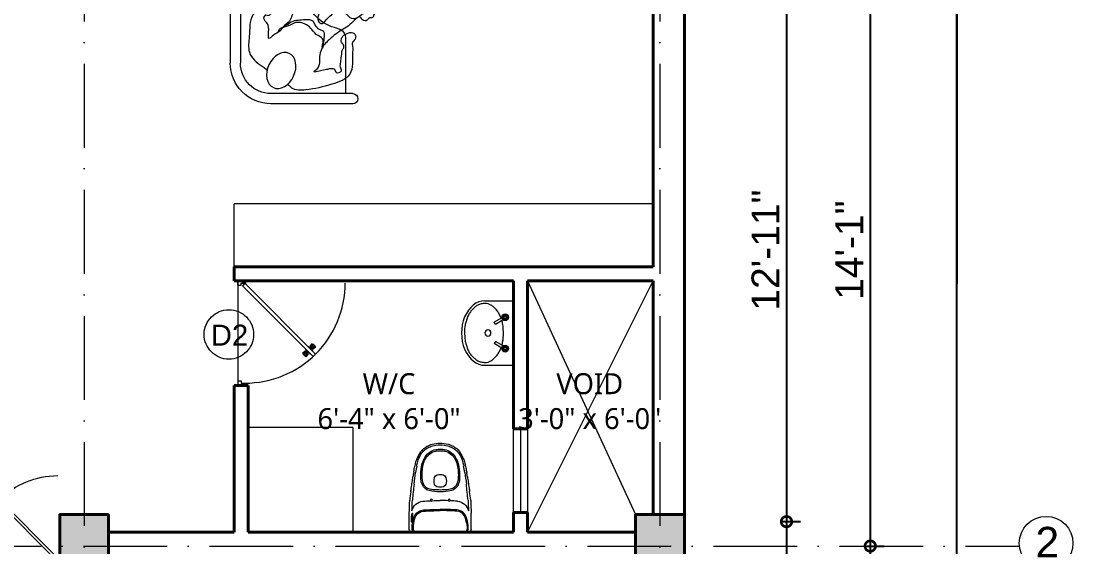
# Model space of a CAD drawing. Header units: inches. Extents: x -71 to 2682309, y -3332 to 801571.
# Drawn here: x 2657109.2 to 2657410.6, y 800849.8 to 801000.4 of the extents above; entities that cross this region are included whole.
import ezdxf

# ---------------------------------------------------------------- set-up
doc = ezdxf.new("R2010")
doc.units = ezdxf.units.IN
doc.header["$MEASUREMENT"] = 0
doc.header["$PDMODE"] = 99
doc.linetypes.add('ACAD_ISO10W100', pattern=[18, 12, -3, 0, -3])
doc.linetypes.add('SOLID', pattern=[0])
for name, color, linetype, lineweight in [('CONC. OUTLINE RA', 150, 'Continuous', 40), ('ele 4', 114, 'Continuous', 9), ('FIXTURES', 23, 'Continuous', 9), ('HATCH RA', 8, 'Continuous', 9), ('PUERTAS', 7, 'Continuous', 13), ('TEXT RA', 254, 'Continuous', 20), ('TEXTURE EA', 8, 'ACAD_ISO10W100', 9), ('wall EA', 24, 'Continuous', 40), ('Win EA', 114, 'Continuous', 5)]:
    doc.layers.add(name, color=color, linetype=linetype, lineweight=lineweight)
for name, color, linetype in [('HACTH', 7, 'Continuous'), ('lettring', 7, 'Continuous'), ('text EA', 7, 'Continuous')]:
    doc.layers.add(name, color=color, linetype=linetype)
doc.styles.add('EAPL', font='arial.ttf', dxfattribs={"height": 8})
doc.styles.get("Standard").update_dxf_attribs({"font": 'arial.ttf'})
doc.dimstyles.new('EA Copy of 1-8', dxfattribs={"dimtxt": 8, "dimasz": 6, "dimexe": 4, "dimexo": 6, "dimgap": 2, "dimtad": 1, "dimdec": 0, "dimzin": 0, "dimdsep": 46, "dimlunit": 3, "dimtxsty": 'EAPL', "dimblk": 'DOTSMALL', "dimcen": -0.09, "dimdle": 6, "dimclrd": 256, "dimclre": 256, "dimclrt": 256, "dimadec": 0, "dimazin": 0, "dimtfac": 8, "dimtdec": 0, "dimtix": 1, "dimtmove": 0, "dimatfit": 3, "dimldrblk": 'OPEN30', "dimfxl": 1, "dimfxlon": 1, "dimtolj": 1, "dimtzin": 0, "dimlwd": -1, "dimlwe": -1, "dimarcsym": 0})

# ---------------------------------------------------------------- blocks, each defined once
blk = doc.blocks.new('COLUMN')
at = {"layer": 'HACTH', "lineweight": 30, "transparency": 33554541}
h = blk.add_hatch(color=256, dxfattribs=at)
h.dxf.hatch_style = 1
h.paths.add_polyline_path([(2659104.19, 784576.38), (2659090.19, 784576.38), (2659090.19, 784562.38), (2659104.19, 784562.38)])
at = {"layer": 'CONC. OUTLINE RA'}
blk.add_lwpolyline([(2659090.19, 784576.38), (2659104.19, 784576.38), (2659104.19, 784562.38), (2659090.19, 784562.38)], close=True, dxfattribs=at)
blk = doc.blocks.new('SDM')
at = {"lineweight": 9}
for p, q in [((145581.57, -43580.35), (145558.51, -43580.35)), ((145581.57, -43583.21), (145558.51, -43583.21)), ((145579.51, -43598.48), (145579.51, -43583.21)), ((145579.51, -43598.48), (145579.51, -43583.21)), ((145547.05, -43640.66), (145547.05, -43591.8)), ((145547.05, -43640.66), (145547.05, -43591.8)), ((145549.92, -43640.73), (145549.92, -43591.8)), ((145549.92, -43656.78), (145549.92, -43591.8)), ((145565.19, -43612.8), (145549.92, -43612.8)), ((145565.19, -43612.8), (145549.92, -43612.8)), ((145568.05, -43631.19), (145568.05, -43615.66)), ((145568.05, -43631.19), (145568.05, -43615.66)), ((145565.19, -43634.05), (145549.92, -43634.05)), ((145565.19, -43634.05), (145549.92, -43634.05)), ((145568.05, -43653.91), (145568.05, -43636.91)), ((145547.05, -43640.66), (145547.05, -43657.79)), ((145549.92, -43650.09), (145549.92, -43657.79)), ((145565.19, -43656.78), (145549.92, -43656.78)), ((145565.19, -43656.78), (145549.92, -43656.78))]:
    blk.add_line(p, q, dxfattribs=at)
blk.add_line((145556.59, -43604.83), (145557.09, -43605.35))
for centre, radius, start, end in [((145558.51, -43591.8), 11.45, 90, 180), ((145558.51, -43591.8), 11.45, 90, 180), ((145581.57, -43581.78), 1.43, 270, 90), ((145558.51, -43591.8), 8.59, 90, 180), ((145558.51, -43591.8), 8.59, 90, 180), ((145576.8, -43598.87), 2.73, 278.7148, 8.2689), ((145579.51, -43612.8), 11.45, 101.537, 168.463), ((145565.19, -43615.66), 2.86, 0, 90), ((145565.19, -43615.66), 2.86, 0, 90), ((145565.48, -43609.94), 2.86, 270, 348.463), ((145565.48, -43609.94), 2.86, 270, 348.463), ((145565.19, -43631.19), 2.86, 270, 0), ((145565.19, -43631.19), 2.86, 270, 0), ((145565.19, -43636.91), 2.86, 0, 90), ((145565.19, -43636.91), 2.86, 0, 90), ((145565.19, -43653.91), 2.86, 270, 0), ((145565.19, -43653.91), 2.86, 270, 0)]:
    blk.add_arc(centre, radius, start, end, dxfattribs=at)
blk.add_arc((145548.49, -43657.79), 1.43, 180, 0)
blk.add_ellipse((145561.42, -43589.72), major_axis=(2.23, -4.81), ratio=0.720355, dxfattribs=at)
blk.add_ellipse((145584.78, -43617.77), major_axis=(2.08, -1.83), ratio=0.724723, start_param=3.724097, end_param=8.077763, dxfattribs=at)
for points, knots in [([(145582.66, -43604.49), (145581.89, -43603.69), (145580.09, -43601.85), (145576.85, -43600.27), (145574.76, -43598.23), (145573.51, -43597.01), (145572.75, -43595.77), (145571.76, -43593.51), (145572.65, -43590.72), (145569.82, -43589.03), (145573.06, -43589.94), (145574.37, -43590.04), (145576.54, -43590.65), (145576.71, -43588.71), (145578.82, -43589.38), (145577.83, -43590.8), (145578.25, -43591.89), (145578.23, -43593.26), (145578.53, -43594.3), (145578.44, -43595.46), (145579.16, -43596.04), (145579.01, -43597.14), (145578.14, -43597.7), (145578.34, -43598.67), (145578.82, -43599.66), (145579.99, -43600.15), (145581.12, -43600.6), (145582.03, -43600.15), (145582.69, -43599.11), (145581.99, -43598.22), (145581.5, -43597.72), (145581.31, -43597.2), (145581.61, -43596.3), (145581.35, -43593.41), (145582.12, -43587.99), (145574.83, -43585.48), (145569.79, -43584.26), (145564.84, -43584.02), (145563.64, -43585.5), (145563.31, -43585.92)], [0, 0, 0, 0, 3.325846, 7.670134, 10.624116, 12.038265, 12.889845, 14.971214, 19.344642, 20.120435, 22.38686, 24.122183, 26.004207, 27.016886, 28.504809, 29.576653, 31.062957, 31.871648, 33.645407, 34.323323, 35.174903, 36.105505, 37.177588, 37.855503, 38.814461, 40.422275, 41.495341, 42.271134, 43.283734, 44.722228, 45.098363, 45.395714, 46.326316, 47.794737, 54.212165, 59.995624, 67.491179, 71.461404, 73.033279, 73.033279, 73.033279, 73.033279]), ([(145585.61, -43608.88), (145584.2, -43609.62), (145581.58, -43611), (145577.76, -43613.56), (145574.67, -43615.51), (145571.84, -43617.27), (145569.02, -43616.63), (145568.58, -43614.68), (145567.89, -43613.21), (145567.43, -43610.81), (145566.17, -43607.96), (145564.47, -43605.67), (145563.86, -43603.28), (145562.06, -43602.41), (145561.18, -43600.81), (145559.78, -43600.07), (145558.85, -43599.46), (145557.64, -43598.16), (145557.94, -43601.13), (145557.88, -43602.41), (145557.12, -43603.41), (145556.56, -43603.91), (145556.45, -43604.73), (145556.99, -43605.58), (145557.87, -43605), (145559.03, -43606.43), (145560.5, -43607.17), (145561.91, -43608.16), (145563.13, -43608.26), (145562.97, -43609.25), (145564.07, -43609.05), (145564.5, -43610.05), (145565.06, -43610.71), (145565.52, -43611.57), (145564.92, -43612.2), (145564.69, -43612.89), (145564.15, -43613.06), (145563.63, -43613.05), (145563.29, -43612.55), (145563.23, -43611.94), (145562.13, -43610.48), (145559.48, -43608.81), (145555.77, -43607.96), (145552.34, -43604.66), (145552.67, -43599.88), (145551.7, -43594.36), (145554.84, -43591.55), (145556.97, -43590.33), (145557.37, -43589.79), (145557.51, -43589.6)], [0, 0, 0, 0, 4.757835, 8.871596, 13.795995, 15.703378, 18.874355, 20.333078, 21.393776, 23.787848, 27.593012, 30.637122, 32.309739, 34.63565, 36.117002, 37.663703, 39.119172, 39.874687, 41.758796, 44.064105, 44.674646, 45.429733, 46.26714, 47.007713, 47.770706, 48.615291, 51.760073, 52.888557, 54.017041, 54.448664, 55.189599, 56.303165, 57.268571, 57.970993, 58.865489, 59.567911, 60.036322, 60.455576, 61.048101, 61.611799, 62.282373, 66.362929, 70.738851, 73.568952, 79.766702, 84.1832, 89.528267, 90.789581, 91.513321, 91.513321, 91.513321, 91.513321]), ([(145572.91, -43596.32), (145573.15, -43597.2), (145573.59, -43598.88), (145570.97, -43599.75), (145569.92, -43601.66), (145567.96, -43603), (145565.7, -43603.56), (145563.97, -43602.46), (145562.46, -43601.92), (145560.82, -43601.64), (145560.56, -43600.79), (145560.51, -43600.48)], [0, 0, 0, 0, 2.449131, 4.69274, 7.226306, 9.206901, 12.10049, 13.868805, 15.405753, 17.351833, 18.303342, 18.303342, 18.303342, 18.303342]), ([(145573.13, -43595.99), (145573.34, -43597.2), (145573.6, -43598.63), (145573.65, -43600.85), (145571.96, -43601.1), (145571.06, -43602.32), (145570.52, -43603.6), (145569.01, -43604.19), (145567.26, -43603.83), (145565.11, -43603.86), (145563.48, -43602.93), (145562.55, -43602.24), (145562.17, -43601.95)], [0, 0, 0, 0, 3.818851, 4.526346, 6.049201, 7.818838, 9.005706, 10.038026, 12.347087, 14.294969, 16.367357, 17.79478, 17.79478, 17.79478, 17.79478]), ([(145583.56, -43604.85), (145583.86, -43604.46), (145584.32, -43603.85), (145585.5, -43603.71), (145585.93, -43604.25), (145586.44, -43604.74), (145587.38, -43604.44), (145587.54, -43605.6), (145588.37, -43606.43), (145588.36, -43607.82), (145589.16, -43608.75), (145589.35, -43609.49), (145589.4, -43610.07), (145589.47, -43610.92), (145588.28, -43611.08), (145587.39, -43610.56), (145586.55, -43609.9), (145585.83, -43609.16), (145585.02, -43608.15), (145585.62, -43606.75), (145584.63, -43605.68), (145583.67, -43605.2), (145582.86, -43604.42), (145580.6, -43603.89), (145579.14, -43606.97), (145576.49, -43608.25), (145574.89, -43609.71), (145573.86, -43610.95), (145571.67, -43612.84), (145573.45, -43608.47), (145572.22, -43606.57), (145571.59, -43604.43), (145571.85, -43603.27), (145572.93, -43602.7), (145574.74, -43604.8), (145576.28, -43606.09), (145577.57, -43607.16)], [0, 0, 0, 0, 1.413911, 2.223451, 3.110756, 3.345147, 4.273579, 5.232538, 6.084118, 7.812651, 8.956683, 9.672739, 10.024535, 10.760551, 11.83593, 12.67758, 13.932597, 14.9716, 15.823306, 17.620444, 18.646588, 19.817059, 20.889812, 21.962679, 26.196297, 28.649123, 31.002252, 32.332218, 34.121838, 36.518503, 40.555506, 41.816824, 43.042534, 43.818327, 44.89108, 50.212658, 50.212658, 50.212658, 50.212658]), ([(145585.57, -43608.87), (145585.86, -43609.68), (145586.02, -43610.25), (145585.68, -43611.33), (145586.43, -43612.31), (145586, -43613.51), (145586.5, -43614.71), (145585.66, -43616.03), (145584.3, -43616.79), (145582.95, -43617.09), (145581.52, -43617.06), (145580.62, -43615.91), (145579.07, -43616.07), (145578.48, -43614.8), (145578.77, -43613.79), (145578.84, -43613.04), (145578.95, -43612.75)], [0, 0, 0, 0, 1.018713, 1.858353, 3.365839, 4.34542, 5.635641, 7.143048, 8.739637, 10.511534, 11.492244, 13.058156, 14.62439, 15.633938, 16.893399, 17.90899, 17.90899, 17.90899, 17.90899])]:
    blk.add_open_spline(points, degree=3, knots=knots, dxfattribs=at)
blk = doc.blocks.new('inodor.')
at = {"layer": 'FIXTURES'}
for p, q in [((-0.246, 0.02), (-0.246, 0.15)), ((0.217, 0.0912), (0.217, 0.15)), ((0.246, 0.02), (0.246, 0.15)), ((0, 0), (-0.226, 0)), ((0.226, 0), (0, 0))]:
    blk.add_line(p, q, dxfattribs=at)
for points in [[(0.01, 0.4589, 0.007027), (0, 0.459, 0.007027), (-0.01, 0.4589, 0.007027)], [(-0.0121, 0.3572, 0.008513), (0, 0.357, 0.008513), (0.0121, 0.3572)], [(-0.2211, 0.0693, -0.08544), (-0.1997, 0.1377, -0.239157), (-0.1333, 0.1768, -0.016156), (0, 0.181)], [(-0.2112, 0.0677, -0.085204), (-0.191, 0.1327, -0.237532), (-0.1326, 0.1669, -0.016156), (0, 0.171, -0.016156)], [(-0.1377, 0.2467, -0.007095), (-0.0772, 0.2497, -0.016156)], [(-0.0635, 0.2501, -0.007449), (0.0001, 0.251, -0.016156)], [(0.0635, 0.2501, 0.007449), (-0.0001, 0.251, 0.016156)], [(0.2211, 0.0693, 0.08544), (0.1997, 0.1377, 0.239157), (0.1333, 0.1768, 0.016156), (0, 0.181)], [(0.2112, 0.0677, 0.085204), (0.191, 0.1327, 0.237532), (0.1327, 0.1669, 0.016156), (0, 0.171, 0.016156)], [(0.1377, 0.2467, 0.007095), (0.0772, 0.2497, 0.016156)], [(-0.1947, 0, -0.302605), (-0.2228, 0.0216, -0.077585), (-0.2211, 0.0693, -0.004437)], [(0.1947, 0, 0.302605), (0.2228, 0.0216, 0.077585), (0.2211, 0.0693, 0.004437)]]:
    blk.add_lwpolyline(points, format="xyb", dxfattribs=at)
for centre in [(-0.0705, 0.254), (0.0705, 0.254)]:
    blk.add_circle(centre, 0.008, dxfattribs=at)
for centre, radius, start, end in [((-0.027, 0.5421), 0.1612, 118.93048, 134.32098), ((-0.0265, 0.5405), 0.1495, 119.15565, 134.85781), ((-0.0073, 0.5111), 0.1979, 106.94922, 119.59914), ((0.0106, 0.4624), 0.2357, 107.76105, 117.78456), ((-0.0037, 0.457), 0.251, 89.14556, 104.11723), ((0, 0.458), 0.237, 90, 105), ((0.0037, 0.457), 0.251, 75.88277, 90.85444), ((0, 0.458), 0.237, 75, 90), ((-0.0106, 0.4624), 0.2357, 62.21544, 72.23895), ((0.0073, 0.5111), 0.1979, 60.40086, 73.05078), ((0.0265, 0.5405), 0.1495, 45.14219, 60.84435), ((0.027, 0.5421), 0.1612, 45.67902, 61.06952), ((0.0914, 0.479), 0.2957, 158.62573, 166.25), ((0.0287, 0.5029), 0.2285, 137.45374, 158.47838), ((-0.0053, 0.5203), 0.1778, 148.10609, 166.7742), ((-0.0299, 0.5438), 0.1447, 134.8393, 150.85872), ((0.0264, 0.5059), 0.173, 147.15489, 158.07455), ((-0.0144, 0.5238), 0.1189, 146.00206, 160.52528), ((-0.02, 0.5397), 0.1157, 123.11965, 148.72117), ((-0.0549, 0.5591), 0.066, 136.368, 151.72993), ((0.0096, 0.5066), 0.1491, 119.9381, 138.87188), ((-0.0172, 0.5503), 0.1086, 99.40647, 127.45796), ((-0.0158, 0.5343), 0.1126, 98.81673, 115.76904), ((-0.005, 0.4865), 0.1736, 88.22004, 100), ((-0.0202, 0.5525), 0.106, 97.8783, 97.99982), ((-0.005, 0.4865), 0.1616, 88.22004, 100), ((0.005, 0.4865), 0.1736, 80, 91.77996), ((0.005, 0.4865), 0.1616, 80, 91.77996), ((0.0158, 0.5343), 0.1126, 64.23096, 81.18327), ((0.0202, 0.5525), 0.106, 82.00018, 82.1217), ((0.0172, 0.5503), 0.1086, 52.54204, 80.59353), ((-0.0096, 0.5066), 0.1491, 41.12812, 60.0619), ((0.02, 0.5397), 0.1157, 31.27883, 56.88035), ((0.0549, 0.5591), 0.066, 28.27007, 43.632), ((0.0144, 0.5238), 0.1189, 19.47472, 33.99794), ((-0.0264, 0.5059), 0.173, 21.92545, 32.84511), ((0.0299, 0.5438), 0.1447, 29.14128, 45.1607), ((-0.0287, 0.5029), 0.2285, 21.52162, 42.54626), ((0.0053, 0.5203), 0.1778, 13.2258, 31.89391), ((-0.0914, 0.479), 0.2957, 13.75, 21.37427), ((3.3385, -0.1783), 3.6096, 168.96347, 169.54888), ((1.9474, 0.0287), 2.2055, 166.34606, 167.32186), ((-2.0212, 0.8332), 1.8598, 348.9001, 350.49375), ((0.3012, 0.4245), 0.4987, 164.10771, 168.24279), ((0.0856, 0.4786), 0.2381, 157.30466, 175.17999), ((0.2462, 0.4501), 0.3912, 169.49214, 176.99611), ((0.108, 0.4746), 0.2508, 159.23433, 169.21768), ((-0.108, 0.4746), 0.2508, 10.78232, 20.76567), ((-0.0856, 0.4786), 0.2381, 4.82001, 22.69534), ((-0.2462, 0.4501), 0.3912, 3.00389, 10.50786), ((-0.3012, 0.4245), 0.4987, 11.75721, 15.89229), ((2.0212, 0.8332), 1.8598, 189.50625, 191.0999), ((-1.9474, 0.0287), 2.2055, 12.67814, 13.65394), ((-3.3385, -0.1783), 3.6096, 10.45112, 11.03653), ((1.4962, 0.1679), 1.7347, 171.00795, 172.36947), ((-1.4983, 0.6625), 1.3005, 350.10224, 351.7743), ((2.6372, 0.0516), 2.865, 171.49747, 173.37575), ((0.2, 0.4492), 0.3551, 172.00263, 184.67475), ((-0.0457, 0.4256), 0.1084, 182.81716, 207.24811), ((0.2845, 0.4587), 0.4291, 178.40569, 186.19484), ((0.3365, 0.408), 0.3855, 178.1961, 182.1137), ((-0.0088, 0.4189), 0.04, 91.61035, 178.1961), ((0.0088, 0.4189), 0.04, 1.8039, 88.38965), ((-0.3365, 0.408), 0.3855, 357.8863, 1.8039), ((0.0457, 0.4256), 0.1084, 332.75189, 357.18284), ((-0.2845, 0.4587), 0.4291, 353.80516, 1.59431), ((-0.2, 0.4492), 0.3551, 355.32525, 7.99737), ((-2.6372, 0.0516), 2.865, 6.62425, 8.50253), ((1.4983, 0.6625), 1.3005, 188.2257, 189.89776), ((-1.4962, 0.1679), 1.7347, 7.63053, 8.99205), ((0.3906, 0.2338), 0.6316, 169.33468, 171.92886), ((24.5701, -3.2455), 25.0595, 171.63952, 171.74931), ((-7.4261, 1.0747), 7.2506, 353.51267, 354.51799), ((-0.0472, 0.425), 0.0958, 187.5458, 223.004), ((-0.0663, 0.4115), 0.0836, 205.157, 254.34811), ((-0.0745, 0.3991), 0.0581, 222.77648, 264.10841), ((-0.0571, 0.4156), 0.0779, 252.50256, 268.58197), ((0.0216, 1.439), 1.1042, 265.81342, 268.87997), ((-0.0108, 0.3952), 0.038, 182.1137, 268.04905), ((-0.0216, 1.439), 1.1042, 271.12003, 274.18658), ((0.0108, 0.3952), 0.038, 271.95095, 357.8863), ((0.0571, 0.4156), 0.0779, 271.41803, 287.49744), ((0.0745, 0.3991), 0.0581, 275.89159, 317.22352), ((0.0663, 0.4115), 0.0836, 285.65189, 334.843), ((0.0472, 0.425), 0.0958, 316.996, 352.4542), ((7.4261, 1.0747), 7.2506, 185.48201, 186.48733), ((-24.5701, -3.2455), 25.0595, 8.25069, 8.36048), ((-0.3906, 0.2338), 0.6316, 8.07114, 10.66532), ((1.934, 0.136), 2.1801, 176.89091, 179.63193), ((-7.5503, 1.1579), 7.3631, 352.95074, 353.48555), ((1.934, 0.136), 2.1592, 176.82606, 179.11181), ((0.0024, 0.7408), 0.4198, 257.44549, 269.67915), ((-0.0024, 0.7408), 0.4198, 270.32085, 282.55451), ((-1.934, 0.136), 2.1592, 0.88819, 3.17394), ((7.5503, 1.1579), 7.3631, 186.51445, 187.04926), ((-1.934, 0.136), 2.1801, 0.36807, 3.10909), ((-0.1274, 0.1472), 0.1, 95.91249, 167.1561), ((0.1274, 0.1472), 0.1, 12.8439, 84.08751), ((0.2195, 0.1488), 0.00279, 14.85125, 154.69891), ((0.0235, 0.0968), 0.2056, 358.35429, 14.85125), ((0.1809, 0.0924), 0.0481, 339.92654, 358.2641), ((-0.226, 0.02), 0.02, 180, 270), ((-0.0694, 0.0399), 0.1446, 168.91936, 188.79266), ((-0.1915, 0.021), 0.021, 188.79266, 269.99231), ((0.1915, 0.021), 0.021, 270, 351.19966), ((0.0694, 0.0399), 0.1446, 351.19966, 11.07295), ((0.2218, 0.0774), 0.0046, 254.91375, 339.92654), ((0.226, 0.02), 0.02, 270, 0)]:
    blk.add_arc(centre, radius, start, end, dxfattribs=at)
blk = doc.blocks.new('sds')
at = {"layer": 'FIXTURES'}
for p, q in [((-2218.56, -25975.94), (-2230.13, -25975.94)), ((-2230.13, -26001.99), (-2230.13, -25975.94)), ((-2227.24, -25982.55), (-2227.51, -25982.55)), ((-2227.23, -25982.8), (-2227.51, -25982.8)), ((-2226.88, -25982.19), (-2226.88, -25981.92)), ((-2226.88, -25983.15), (-2226.88, -25983.42)), ((-2226.63, -25982.19), (-2226.63, -25981.92)), ((-2226.63, -25983.15), (-2226.63, -25983.42)), ((-2226.28, -25982.55), (-2226.01, -25982.55)), ((-2226.27, -25982.8), (-2226.01, -25982.8)), ((-2225.93, -25983.77), (-2222.84, -25985.59)), ((-2225.4, -25982.92), (-2222.33, -25984.73)), ((-2222.84, -25985.59), (-2222.33, -25984.73)), ((-2210.38, -25987.33), (-2210.61, -25985.7)), ((-2226.05, -25989.04), (-2225.98, -25990.85)), ((-2210.31, -25988.99), (-2210.38, -25987.33)), ((-2225.93, -25994.26), (-2222.84, -25992.44)), ((-2225.4, -25995.11), (-2222.33, -25993.3)), ((-2222.84, -25992.44), (-2222.33, -25993.3)), ((-2227.24, -25995.23), (-2227.51, -25995.23)), ((-2227.23, -25995.48), (-2227.51, -25995.48)), ((-2226.88, -25994.88), (-2226.88, -25994.61)), ((-2226.88, -25995.84), (-2226.88, -25996.11)), ((-2226.63, -25994.88), (-2226.63, -25994.61)), ((-2226.63, -25995.84), (-2226.63, -25996.11)), ((-2226.28, -25995.23), (-2226.01, -25995.23)), ((-2226.27, -25995.48), (-2226.01, -25995.48)), ((-2218.56, -26001.99), (-2230.13, -26001.99))]:
    blk.add_line(p, q, dxfattribs=at)
for centre, radius in [((-2226.76, -25982.67), 1.38), ((-2226.76, -25981.67), 0.28), ((-2227.76, -25982.67), 0.28), ((-2226.76, -25982.67), 0.5), ((-2226.76, -25983.67), 0.28), ((-2225.76, -25982.67), 0.28), ((-2226.76, -25995.36), 1.38), ((-2226.76, -25994.36), 0.28), ((-2227.76, -25995.36), 0.28), ((-2226.76, -25995.36), 0.5), ((-2226.76, -25996.36), 0.28), ((-2225.76, -25995.36), 0.28)]:
    blk.add_circle(centre, radius, dxfattribs=at)
for centre, start, end in [((-2226.76, -25982.67), 106.4413, 164.0789), ((-2226.76, -25982.67), 195.2407, 254.2093), ((-2226.76, -25982.67), 16.12, 74.0884), ((-2226.76, -25982.67), 286.2342, 343.9047), ((-2226.76, -25995.36), 106.4413, 164.0789), ((-2226.76, -25995.36), 195.2407, 254.2093), ((-2226.76, -25995.36), 16.12, 74.0884), ((-2226.76, -25995.36), 286.2342, 343.9047)]:
    blk.add_arc(centre, 1, start, end, dxfattribs=at)
for centre, major_axis, ratio, start_param, end_param in [((-2218.35, -25982.32), (3.74, 3.74), 1, 1.07685, 1.316569), ((-2218.61, -25981.43), (3.08, 3.08), 1, 0.7743, 1.076864), ((-2218.53, -25988.96), (0, 13.02), 0.724155, 3.137771, 6.287008), ((-2218.63, -25983.26), (4.37, -4.37), 1, 2.10183, 2.345085), ((-2218.79, -25983.88), (4.83, -4.83), 1, 1.883698, 2.101826), ((-2212.07, -25988.06), (9.9, -9.9), 1, 3.403712, 3.518621), ((-2214.97, -25986.38), (7.53, 7.53), 1, 1.678651, 1.83291), ((-2216.61, -25985.07), (6.04, 6.04), 1, 1.504232, 1.678661), ((-2216.98, -25984.64), (5.64, 5.64), 1, 1.316574, 1.504228), ((-2218.81, -25983.92), (4.86, -4.86), 1, 1.666395, 1.883698), ((-2220.42, -25985.87), (6.65, 6.65), 1, -0.057615, 0.095594), ((-2221.54, -25986.86), (7.7, 7.7), 1, -0.198771, -0.057619), ((-2220.56, -25986.21), (6.87, 6.87), 1, -0.358811, -0.198757), ((-2204.11, -25989), (15.52, 15.52), 1, 2.187096, 2.357684), ((-2212.86, -25987.51), (9.24, 9.24), 1, 2.087856, 2.187093), ((-2214.31, -25987.09), (8.17, 8.17), 1, 1.947834, 2.000745), ((-2224.57, -25988.03), (9.99, 9.99), 1, -0.489263, -0.358825), ((-2228.69, -25989.29), (13.03, -13.03), 1, 0.981453, 1.081552), ((-2219.77, -25989.01), (0.884, 0.884), 1, 0.785401, 2.356222), ((-2219.77, -25989.01), (0.884, 0.884), 1, 2.356182, 3.927004), ((-2219.77, -25989.01), (0.884, -0.884), 1, 0.78537, 2.356192), ((-2219.77, -25989.01), (0.884, -0.884), 1, 5.49779, 7.068611), ((-2226.09, -25989.26), (11.16, -11.16), 1, 0.587777, 0.802642), ((-2204.11, -25989.03), (15.52, -15.52), 1, 4.010318, 4.096091), ((-2212.86, -25990.52), (9.24, -9.24), 1, 4.096092, 4.195322), ((-2224.57, -25989.99), (9.99, -9.99), 1, 0.358825, 0.489263), ((-2228.69, -25988.74), (13.03, 13.03), 1, -1.081552, -0.983033), ((-2214.31, -25990.94), (8.17, -8.17), 1, 4.282431, 4.335351), ((-2212.07, -25989.97), (9.9, -9.9), 1, 4.335361, 4.45027), ((-2214.97, -25991.65), (7.53, 7.53), 1, 2.879479, 3.033738), ((-2216.61, -25992.96), (6.04, -6.04), 1, 4.604524, 4.778953), ((-2220.42, -25992.16), (6.65, -6.65), 1, 6.187591, 6.3408), ((-2221.54, -25991.17), (7.7, 7.7), 1, -1.513178, -1.372025), ((-2220.56, -25991.82), (6.87, -6.87), 1, 0.198757, 0.358811), ((-2216.98, -25993.39), (5.64, 5.64), 1, 3.208161, 3.395815), ((-2218.35, -25995.71), (3.74, 3.74), 1, 3.395821, 3.63554), ((-2218.61, -25996.6), (3.08, 3.08), 1, 3.635527, 3.93809), ((-2218.63, -25994.77), (4.37, -4.37), 1, 5.508897, 5.752153), ((-2218.79, -25994.15), (4.83, 4.83), 1, 4.181359, 4.399487), ((-2218.81, -25994.11), (4.86, -4.86), 1, 5.970284, 6.187586)]:
    blk.add_ellipse(centre, major_axis=major_axis, ratio=ratio, start_param=start_param, end_param=end_param, dxfattribs=at)
blk = doc.blocks.new('3ft')
at = {"layer": 'PUERTAS', "color": 6}
for p, q in [((1.01, 2.52), (25.23, 26.74)), ((26.05, 25.92), (1.77, 1.64)), ((26.05, 25.92), (25.23, 26.74)), ((0, 2.4), (0, 0)), ((0.72, 2.4), (0, 2.4)), ((1.6, 0), (0, 0)), ((0.72, 1.52), (0.72, 2.44)), ((0.8, 1.52), (0.72, 1.52)), ((0.8, 1.52), (0.8, 2.41)), ((0.8, 1.2), (0.8, 1.52)), ((1.6, 1.2), (0.8, 1.2)), ((1.57, 1.84), (0.94, 2.47)), ((1.63, 1.89), (0.97, 2.55)), ((1.63, 1.89), (1.57, 1.84)), ((1.77, 1.64), (1.57, 1.84)), ((1.6, 0), (1.6, 1.2)), ((34.4, 0), (34.4, 1.2)), ((34.4, 1.2), (35.2, 1.2)), ((34.4, 0), (36, 0)), ((35.2, 1.2), (35.2, 2.4)), ((35.2, 2.4), (36, 2.4)), ((36, 0), (36, 2.4))]:
    blk.add_line(p, q, dxfattribs=at)
at = {"layer": 'PUERTAS', "color": 8}
for p, q in [((22.57, 24.94), (21.65, 25.68)), ((22.63, 24.99), (21.69, 25.75)), ((22.74, 25.1), (21.84, 25.9)), ((22.13, 26.28), (21.98, 26.13)), ((22.88, 25.24), (22.01, 26.06)), ((22.13, 26.28), (22.27, 26.42)), ((22.29, 26.41), (22.27, 26.42)), ((23.16, 25.52), (22.34, 26.39)), ((23.3, 25.66), (22.5, 26.56)), ((23.41, 25.77), (22.65, 26.71)), ((23.46, 25.83), (22.72, 26.75)), ((23.28, 25.3), (23.17, 25.41)), ((23.36, 25.37), (23.25, 25.49)), ((23.41, 25.43), (23.3, 25.54)), ((23.44, 25.45), (23.33, 25.56)), ((23.87, 25.49), (23.49, 25.3)), ((24.08, 25.71), (23.57, 25.38)), ((22.69, 24.32), (23.02, 24.83)), ((22.95, 24.96), (22.84, 25.07)), ((22.98, 24.99), (22.86, 25.1)), ((23.03, 25.04), (22.91, 25.15)), ((22.91, 24.53), (23.1, 24.91)), ((23.11, 25.12), (22.99, 25.23)), ((23.13, 24.76), (23.18, 24.99)), ((23.31, 24.94), (23.28, 25.08)), ((23.46, 25.09), (23.32, 25.13)), ((23.64, 25.27), (23.41, 25.22)), ((23.63, 23.38), (24.14, 23.72)), ((23.84, 23.6), (24.22, 23.79)), ((24.07, 23.82), (24.3, 23.88)), ((24.25, 24), (24.39, 23.97)), ((24.25, 23.26), (24.99, 22.34)), ((24.27, 23.64), (24.38, 23.53)), ((24.3, 23.67), (24.41, 23.56)), ((24.3, 23.32), (25.06, 22.38)), ((24.35, 23.72), (24.46, 23.61)), ((24.4, 24.15), (24.43, 24.01)), ((24.41, 23.43), (25.2, 22.53)), ((24.43, 23.8), (24.54, 23.69)), ((24.58, 24.33), (24.52, 24.1)), ((24.55, 23.57), (25.37, 22.7)), ((24.6, 23.97), (24.72, 23.86)), ((24.8, 24.56), (24.61, 24.18)), ((25.02, 24.77), (24.68, 24.26)), ((24.68, 24.05), (24.79, 23.94)), ((24.73, 24.1), (24.85, 23.99)), ((24.76, 24.13), (24.87, 24.02)), ((24.83, 23.85), (25.7, 23.03)), ((24.97, 23.99), (25.87, 23.2)), ((25.08, 24.1), (26.02, 23.34)), ((25.14, 24.15), (26.06, 23.41)), ((25.58, 22.82), (25.43, 22.67)), ((25.58, 22.82), (25.73, 22.97)), ((25.72, 22.98), (25.73, 22.97)), ((0, 0), (36, 0))]:
    blk.add_line(p, q, dxfattribs=at)
at = {"layer": 'PUERTAS', "color": 1}
for p, q in [((21.67, 25.73), (22.17, 26.23)), ((22.49, 24.95), (21.67, 25.61)), ((21.7, 25.82), (22.14, 26.26)), ((21.73, 25.79), (21.7, 25.82)), ((22.58, 26.7), (22.14, 26.26)), ((22.67, 26.73), (22.17, 26.23)), ((22.61, 26.67), (22.58, 26.7)), ((22.6, 24.96), (23.02, 25.38)), ((23.45, 25.91), (22.79, 26.73)), ((22.82, 25.06), (23.08, 25.32)), ((23.44, 25.81), (23.02, 25.38)), ((23.34, 25.58), (23.08, 25.32)), ((23.46, 25.47), (23.19, 25.21)), ((23.33, 25.7), (23.34, 25.69)), ((23.45, 25.46), (23.33, 25.57)), ((23.57, 25.47), (23.57, 25.47)), ((24.15, 25.79), (23.68, 25.48)), ((23.68, 25.48), (23.68, 25.48)), ((24.27, 25.78), (24.26, 25.79)), ((22.61, 24.25), (22.92, 24.72)), ((22.62, 24.13), (22.61, 24.14)), ((22.7, 25.07), (22.71, 25.06)), ((22.94, 24.95), (22.83, 25.07)), ((22.92, 24.72), (22.92, 24.72)), ((22.93, 24.94), (23.19, 25.21)), ((22.93, 24.84), (22.93, 24.83)), ((23.44, 23.31), (23.45, 23.3)), ((23.56, 23.3), (24.03, 23.61)), ((24.03, 23.61), (24.03, 23.62)), ((24.14, 23.62), (24.14, 23.62)), ((24.25, 23.62), (24.51, 23.89)), ((24.26, 23.29), (24.69, 23.71)), ((24.26, 23.63), (24.37, 23.52)), ((24.26, 23.18), (24.92, 22.37)), ((24.37, 23.52), (24.63, 23.77)), ((24.37, 23.4), (24.37, 23.4)), ((24.78, 24.15), (24.51, 23.89)), ((24.89, 24.03), (24.63, 23.77)), ((25.11, 24.14), (24.69, 23.71)), ((24.77, 24.14), (24.88, 24.03)), ((24.79, 24.38), (24.78, 24.37)), ((24.78, 24.26), (24.78, 24.26)), ((25.1, 24.84), (24.79, 24.38)), ((25, 24.03), (25, 24.03)), ((25.04, 22.36), (25.54, 22.86)), ((25.09, 24.96), (25.1, 24.95)), ((25.1, 22.42), (25.13, 22.39)), ((25.13, 22.39), (25.57, 22.83)), ((25.22, 24.14), (26.03, 23.48)), ((26.04, 23.37), (25.54, 22.86)), ((26.01, 23.27), (25.57, 22.83)), ((25.98, 23.3), (26.01, 23.27))]:
    blk.add_line(p, q, dxfattribs=at)
at = {"layer": 'PUERTAS', "color": 2}
for p, q in [((21.99, 26.11), (21.98, 26.13)), ((25.42, 22.68), (25.43, 22.67))]:
    blk.add_line(p, q, dxfattribs=at)
at = {"layer": 'PUERTAS', "color": 6}
for radius in [0.155, 0.0752]:
    blk.add_circle((0.82, 2.56), radius, dxfattribs=at)
blk.add_arc((0.82, 2.56), 34.38, 359.7285, 90.0333, dxfattribs=at)
at = {"layer": 'PUERTAS', "color": 1}
for centre, start, end in [((22.73, 26.68), 38.9236, 135), ((23.28, 25.63), 315, 45), ((23.39, 25.86), 315, 38.9236), ((23.51, 25.41), 50.2572, 135), ((23.62, 25.53), 230.2572, 315), ((24.2, 25.73), 45, 135), ((22.54, 25.01), 231.0764, 315), ((22.67, 24.2), 135, 225), ((22.77, 25.12), 225, 315), ((22.99, 24.89), 135, 219.7428), ((22.87, 24.78), 315, 39.7428), ((23.51, 23.36), 225, 315), ((24.09, 23.56), 50.2572, 135), ((24.2, 23.68), 230.2572, 315), ((24.32, 23.23), 135, 218.9236), ((24.42, 23.46), 135, 225), ((24.84, 24.31), 135, 219.7428), ((24.72, 24.21), 315, 39.7428), ((24.94, 23.98), 45, 135), ((24.98, 22.42), 218.9236, 315), ((25.04, 24.89), 315, 45), ((25.17, 24.08), 51.0764, 135), ((25.98, 23.42), 315, 51.0764)]:
    blk.add_arc(centre, 0.08, start, end, dxfattribs=at)
blk = doc.blocks.new('*U327')
at = {"color": 3, "xscale": -1}
blk.add_blockref('3ft', (42, 0), dxfattribs=at)
blk = doc.blocks.new('_DotSmall')
at = {"color": 0, "linetype": 'ByBlock', "const_width": 0.5}
blk.add_lwpolyline([(-0.0625, 0, 1), (0.0625, 0, 1)], format="xyb", close=True, dxfattribs=at)
blk = doc.blocks.new('*D570')
at = {"layer": 'Defpoints', "color": 0, "transparency": 16777216}
for p in [(2657299.37, 801012.51), (2657299.37, 800857.02), (2657328.49, 800857.02)]:
    blk.add_point(p, dxfattribs=at)
at = {"layer": 'lettring', "transparency": 16777216}
for p, q in [((2657328.49, 801018.51), (2657328.49, 800851.02)), ((2657327.49, 801012.51), (2657332.49, 801012.51)), ((2657327.49, 800857.02), (2657332.49, 800857.02))]:
    blk.add_line(p, q, dxfattribs=at)
at = {"layer": 'lettring', "transparency": 16777216, "xscale": 6, "yscale": 6, "zscale": 6}
for p, rotation in [((2657328.49, 801012.51), 90), ((2657328.49, 800857.02), 270)]:
    blk.add_blockref('_DotSmall', p, dxfattribs=dict(at, rotation=rotation))
at = {"layer": 'lettring', "transparency": 16777216, "insert": (2657322.47, 800934.76), "char_height": 8, "attachment_point": 5, "rotation": 90, "style": 'EAPL'}
blk.add_mtext('\\A1;12\'-11"', dxfattribs=at)
blk = doc.blocks.new('_Open30')
at = {"color": 0, "linetype": 'ByBlock', "lineweight": -2}
for p, q in [((-1, 0.268), (0, 0)), ((0, 0), (-1, -0.268)), ((0, 0), (-1, 0))]:
    blk.add_line(p, q, dxfattribs=at)
blk = doc.blocks.new('*D575')
at = {"layer": 'Defpoints', "color": 0, "transparency": 16777216}
for p in [(2657292.37, 801019.51), (2657292.37, 800850.02), (2657352.49, 800850.02)]:
    blk.add_point(p, dxfattribs=at)
at = {"layer": 'lettring', "transparency": 16777216}
for p, q in [((2657352.49, 801025.51), (2657352.49, 800844.02)), ((2657351.49, 801019.51), (2657356.49, 801019.51)), ((2657351.49, 800850.02), (2657356.49, 800850.02))]:
    blk.add_line(p, q, dxfattribs=at)
at = {"layer": 'lettring', "transparency": 16777216, "xscale": 6, "yscale": 6, "zscale": 6}
for p, rotation in [((2657352.49, 801019.51), 90), ((2657352.49, 800850.02), 270)]:
    blk.add_blockref('_DotSmall', p, dxfattribs=dict(at, rotation=rotation))
at = {"layer": 'lettring', "transparency": 16777216, "insert": (2657346.47, 800934.76), "char_height": 8, "attachment_point": 5, "rotation": 90, "style": 'EAPL'}
blk.add_mtext('\\A1;14\'-1"', dxfattribs=at)
blk = doc.blocks.new('*D576')
at = {"layer": 'Defpoints', "color": 0, "transparency": 16777216}
for p in [(2657292.37, 800850.02), (2657292.37, 800722.15), (2657352.49, 800722.15)]:
    blk.add_point(p, dxfattribs=at)
at = {"layer": 'lettring', "transparency": 16777216}
for p, q in [((2657352.49, 800856.02), (2657352.49, 800716.15)), ((2657351.49, 800850.02), (2657356.49, 800850.02)), ((2657351.49, 800722.15), (2657356.49, 800722.15))]:
    blk.add_line(p, q, dxfattribs=at)
at = {"layer": 'lettring', "transparency": 16777216, "xscale": 6, "yscale": 6, "zscale": 6}
for p, rotation in [((2657352.49, 800850.02), 90), ((2657352.49, 800722.15), 270)]:
    blk.add_blockref('_DotSmall', p, dxfattribs=dict(at, rotation=rotation))
at = {"layer": 'lettring', "transparency": 16777216, "insert": (2657346.4, 800786.08), "char_height": 8, "attachment_point": 5, "rotation": 90, "style": 'EAPL'}
blk.add_mtext('\\A1;10\'-8"', dxfattribs=at)
blk = doc.blocks.new('*D577')
at = {"layer": 'Defpoints', "color": 0, "transparency": 16777216}
for p in [(2657299.37, 801319.52), (2657299.27, 800714.4), (2657377.23, 800714.38)]:
    blk.add_point(p, dxfattribs=at)
at = {"layer": 'lettring', "transparency": 16777216}
for p, q in [((2657377.32, 801325.5), (2657377.22, 800708.38)), ((2657376.32, 801319.51), (2657381.32, 801319.5)), ((2657376.23, 800714.38), (2657381.23, 800714.38))]:
    blk.add_line(p, q, dxfattribs=at)
at = {"layer": 'lettring', "transparency": 16777216, "xscale": 6, "yscale": 6, "zscale": 6}
for p, rotation in [((2657377.32, 801319.5), 89.99098340801343), ((2657377.23, 800714.38), 269.9909834080134)]:
    blk.add_blockref('_DotSmall', p, dxfattribs=dict(at, rotation=rotation))
at = {"layer": 'lettring', "transparency": 16777216, "insert": (2657371.19, 801016.95), "char_height": 8, "attachment_point": 5, "rotation": 89.991, "style": 'EAPL'}
blk.add_mtext('\\A1;50\'-6"', dxfattribs=at)

msp = doc.modelspace()

# ---------------------------------------------------------------- linework, layer by layer
at = {"layer": 'Defpoints'}
for points in [[(2656892.51, 801439.45), (2657377.23, 801439.45), (2657377.23, 800617.11), (2656892.51, 800617.11)], [(2656917.26, 801414.7), (2657352.49, 801414.7), (2657352.49, 800641.85), (2656917.26, 800641.85)], [(2656941.26, 801390.7), (2657328.49, 801390.7), (2657328.49, 800665.85), (2656941.26, 800665.85)]]:
    msp.add_lwpolyline(points, close=True, dxfattribs=at)
at = {"layer": 'ele 4', "linetype": 'SOLID'}
for p, q in [((2657250.27, 800859.63), (2657250.27, 800883.63)), ((2657252.27, 800883.63), (2657252.27, 800859.63)), ((2657254.27, 800883.63), (2657254.27, 800859.63))]:
    msp.add_line(p, q, dxfattribs=at)
at = {"layer": 'FIXTURES'}
for p in [(2657290.27, 800948.02), (2657170.27, 800930.02)]:
    msp.add_line(p, (2657170.27, 800948.02), dxfattribs=at)
at = {"layer": 'FIXTURES', "ltscale": 10}
for q in [(2657174.27, 800884.02), (2657204.27, 800854.02)]:
    msp.add_line((2657204.27, 800884.02), q, dxfattribs=at)
at = {"layer": 'HATCH RA'}
for p, q in [((2657254.27, 800854.02), (2657290.27, 800926.02)), ((2657254.27, 800926.02), (2657285.27, 800859.02)), ((2657299.3, 800872.02), (2657299.27, 800872.02))]:
    msp.add_line(p, q, dxfattribs=at)
at = {"layer": 'TEXTURE EA', "linetype": 'ACAD_ISO10W100', "ltscale": 2}
for p, q in [((2657127.23, 801457.4), (2657127.23, 800587.14)), ((2657292.23, 801457.4), (2657292.23, 800587.14)), ((2656874.34, 800850.02), (2657395.23, 800850.02))]:
    msp.add_line(p, q, dxfattribs=at)
at = {"layer": 'TEXTURE EA', "linetype": 'ACAD_ISO10W100', "ltscale": 4}
msp.add_circle((2657168.73, 800910.62), 7.09, dxfattribs=at)
at = {"layer": 'TEXTURE EA', "linetype": 'ByBlock', "ltscale": 2}
msp.add_circle((2657402.88, 800850.83), 7.69, dxfattribs=at)
at = {"layer": 'wall EA'}
for p, q in [((2657290.27, 801012.51), (2657290.27, 800930.02)), ((2657299.27, 801012.51), (2657299.27, 800859.02)), ((2657290.27, 800930.02), (2657170.27, 800930.02)), ((2657170.27, 800930.02), (2657170.27, 800926.02)), ((2657250.27, 800926.02), (2657170.27, 800926.02)), ((2657250.27, 800926.02), (2657250.27, 800883.63)), ((2657254.27, 800926.02), (2657254.27, 800883.63)), ((2657254.27, 800926.02), (2657290.27, 800926.02)), ((2657290.27, 800926.02), (2657290.27, 800859.02)), ((2657170.27, 800896.02), (2657170.27, 800854.02)), ((2657170.27, 800896.02), (2657174.27, 800896.02)), ((2657174.27, 800896.02), (2657174.27, 800854.02)), ((2657250.27, 800883.63), (2657254.27, 800883.63)), ((2657250.27, 800859.63), (2657250.27, 800854.02)), ((2657250.27, 800859.63), (2657254.27, 800859.63)), ((2657254.27, 800859.63), (2657254.27, 800854.02)), ((2657170.27, 800854.02), (2657134.27, 800854.02)), ((2657250.27, 800854.02), (2657174.27, 800854.02)), ((2657285.27, 800854.02), (2657254.27, 800854.02))]:
    msp.add_line(p, q, dxfattribs=at)

# ---------------------------------------------------------------- block references
at = {"layer": 'FIXTURES'}
for name, p, xscale, yscale, zscale, rotation in [('SDM', (2509121.01, 756647.45), -1.01718384071168, 1.01718384071168, 1.01718384071168, 180), ('sds', (2655670.34, 782499.55), 0.7084343615000027, 0.7084343619178981, 0.7084343619190591, 179.9998945865451), ('inodor.', (2657229.27, 800854.02), -35.96043265240441, 35.96043265191838, 35.96043265201757, 359.9999390247187)]:
    msp.add_blockref(name, p, dxfattribs=dict(at, xscale=xscale, yscale=yscale, zscale=zscale, rotation=rotation))
at = {"layer": 'HATCH RA', "lineweight": 30, "rotation": 270}
for p in [(1872557.89, 3459949.21), (1872722.89, 3459949.21)]:
    msp.add_blockref('COLUMN', p, dxfattribs=at)
at = {"layer": 'Win EA', "xscale": -0.8333366820079391, "yscale": 0.8333366820079391, "zscale": 0.8333366820079391, "rotation": 270}
msp.add_blockref('*U327', (2657171.27, 800891.02), dxfattribs=at)
at = {"layer": 'Win EA', "xscale": 0.6812915640384177, "yscale": 0.6812915640384177, "zscale": 0.6812915640384177}
msp.add_blockref('*U327', (2657091.62, 800845.02), dxfattribs=at)

# ---------------------------------------------------------------- texts
at = {"layer": 'text EA', "char_height": 6, "attachment_point": 2}
for s, insert, width in [('D2', (2657168.9, 800913.42), 11.1695), ('{\\fTrebuchet MS|b0|i0|c0|p34;W/C\\P6\'-4" x 6\'-0"}', (2657214.61, 800899.52), 87.9157), ('{\\fTrebuchet MS|b0|i0|c0|p34;VOID\\P3\'-0" x 6\'-0"}', (2657272.11, 800899.52), 87.9157)]:
    msp.add_mtext(s, dxfattribs=dict(at, insert=insert, width=width))
at = {"layer": 'TEXT RA', "insert": (2657399.82, 800855.52), "char_height": 8.76, "attachment_point": 1}
msp.add_mtext_dynamic_manual_height_columns('2', width=8.7644, gutter_width=43.82, heights=[0], dxfattribs=at)

# ---------------------------------------------------------------- dimensions: what is measured, and where the dimension line sits
at = {"layer": 'lettring'}
dim = msp.add_aligned_dim(p1=(2657299.37, 801319.52), p2=(2657299.27, 800714.4), distance=77.95, text='50\'-6"', dimstyle='EA Copy of 1-8', dxfattribs=at)
dim.commit()
dim.dimension.update_dxf_attribs({"geometry": '*D577', "text_midpoint": (2657371.19, 801016.95)})
for base, p1, p2, picture, middle in [((2657352.49, 800850.02), (2657292.37, 801019.51), (2657292.37, 800850.02), '*D575', (2657346.47, 800934.76)), ((2657328.49, 800857.02), (2657299.37, 801012.51), (2657299.37, 800857.02), '*D570', (2657322.47, 800934.76)), ((2657352.49, 800722.15), (2657292.37, 800850.02), (2657292.37, 800722.15), '*D576', (2657346.4, 800786.08))]:
    dim = msp.add_linear_dim(base=base, p1=p1, p2=p2, angle=90, dimstyle='EA Copy of 1-8', override={"dimtmove": 1}, dxfattribs=at)
    dim.commit()
    dim.dimension.update_dxf_attribs({"geometry": picture, "text_midpoint": middle})

doc.saveas('drawing.dxf')
